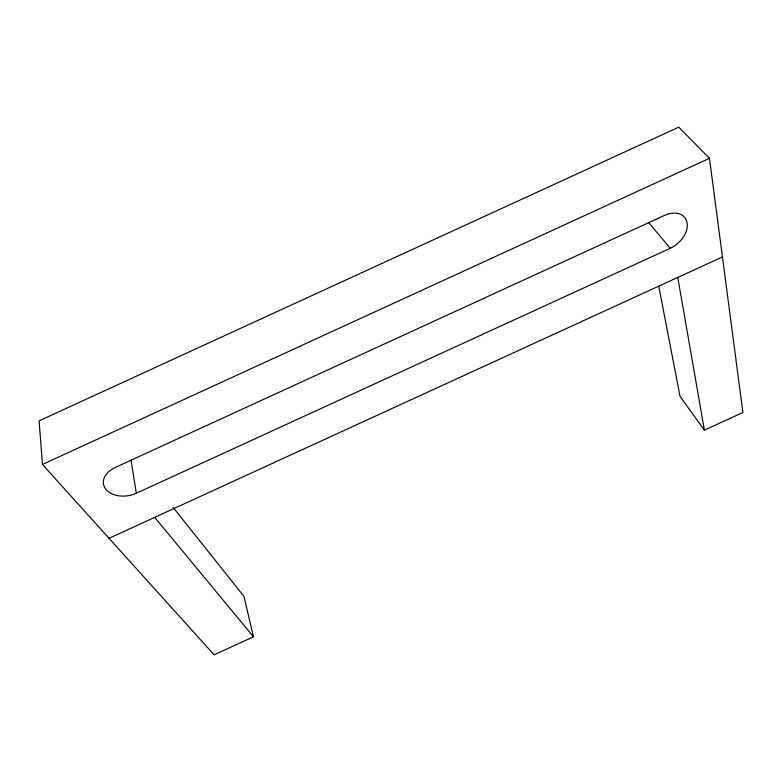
<?xml version="1.0" encoding="UTF-8"?>
<svg xmlns="http://www.w3.org/2000/svg" width="782" height="782" viewBox="0 0 782 782"><rect width="100%" height="100%" fill="white"/><g stroke="black" fill="none" stroke-linecap="round" stroke-linejoin="round"><path stroke-width="1.17" d="M173.223 507.567L243.896 596.285L253.485 636.792L214.121 654.837L42.453 464.449L709.469 158.296L742.9 412.485L704.396 430.129L680.027 396.347L658.747 286.144M136.342 493.247L670.213 248.295A22.58 15.552 -39.9 0 0 687.095 222.802A22.58 15.552 -39.9 0 0 664.407 215.451L115.11 467.528A22.551 15.503 -9.2 0 0 106 489.434A22.551 15.503 -9.2 0 0 136.342 493.247L131.044 460.256M109.05 538.319L722.441 256.936M709.469 158.296L678.766 127.163L39.1 420.843L42.453 464.449M648.786 222.665L670.213 248.295M154.709 517.371L253.485 636.792M677.769 277.434L704.396 430.129"/></g></svg>
